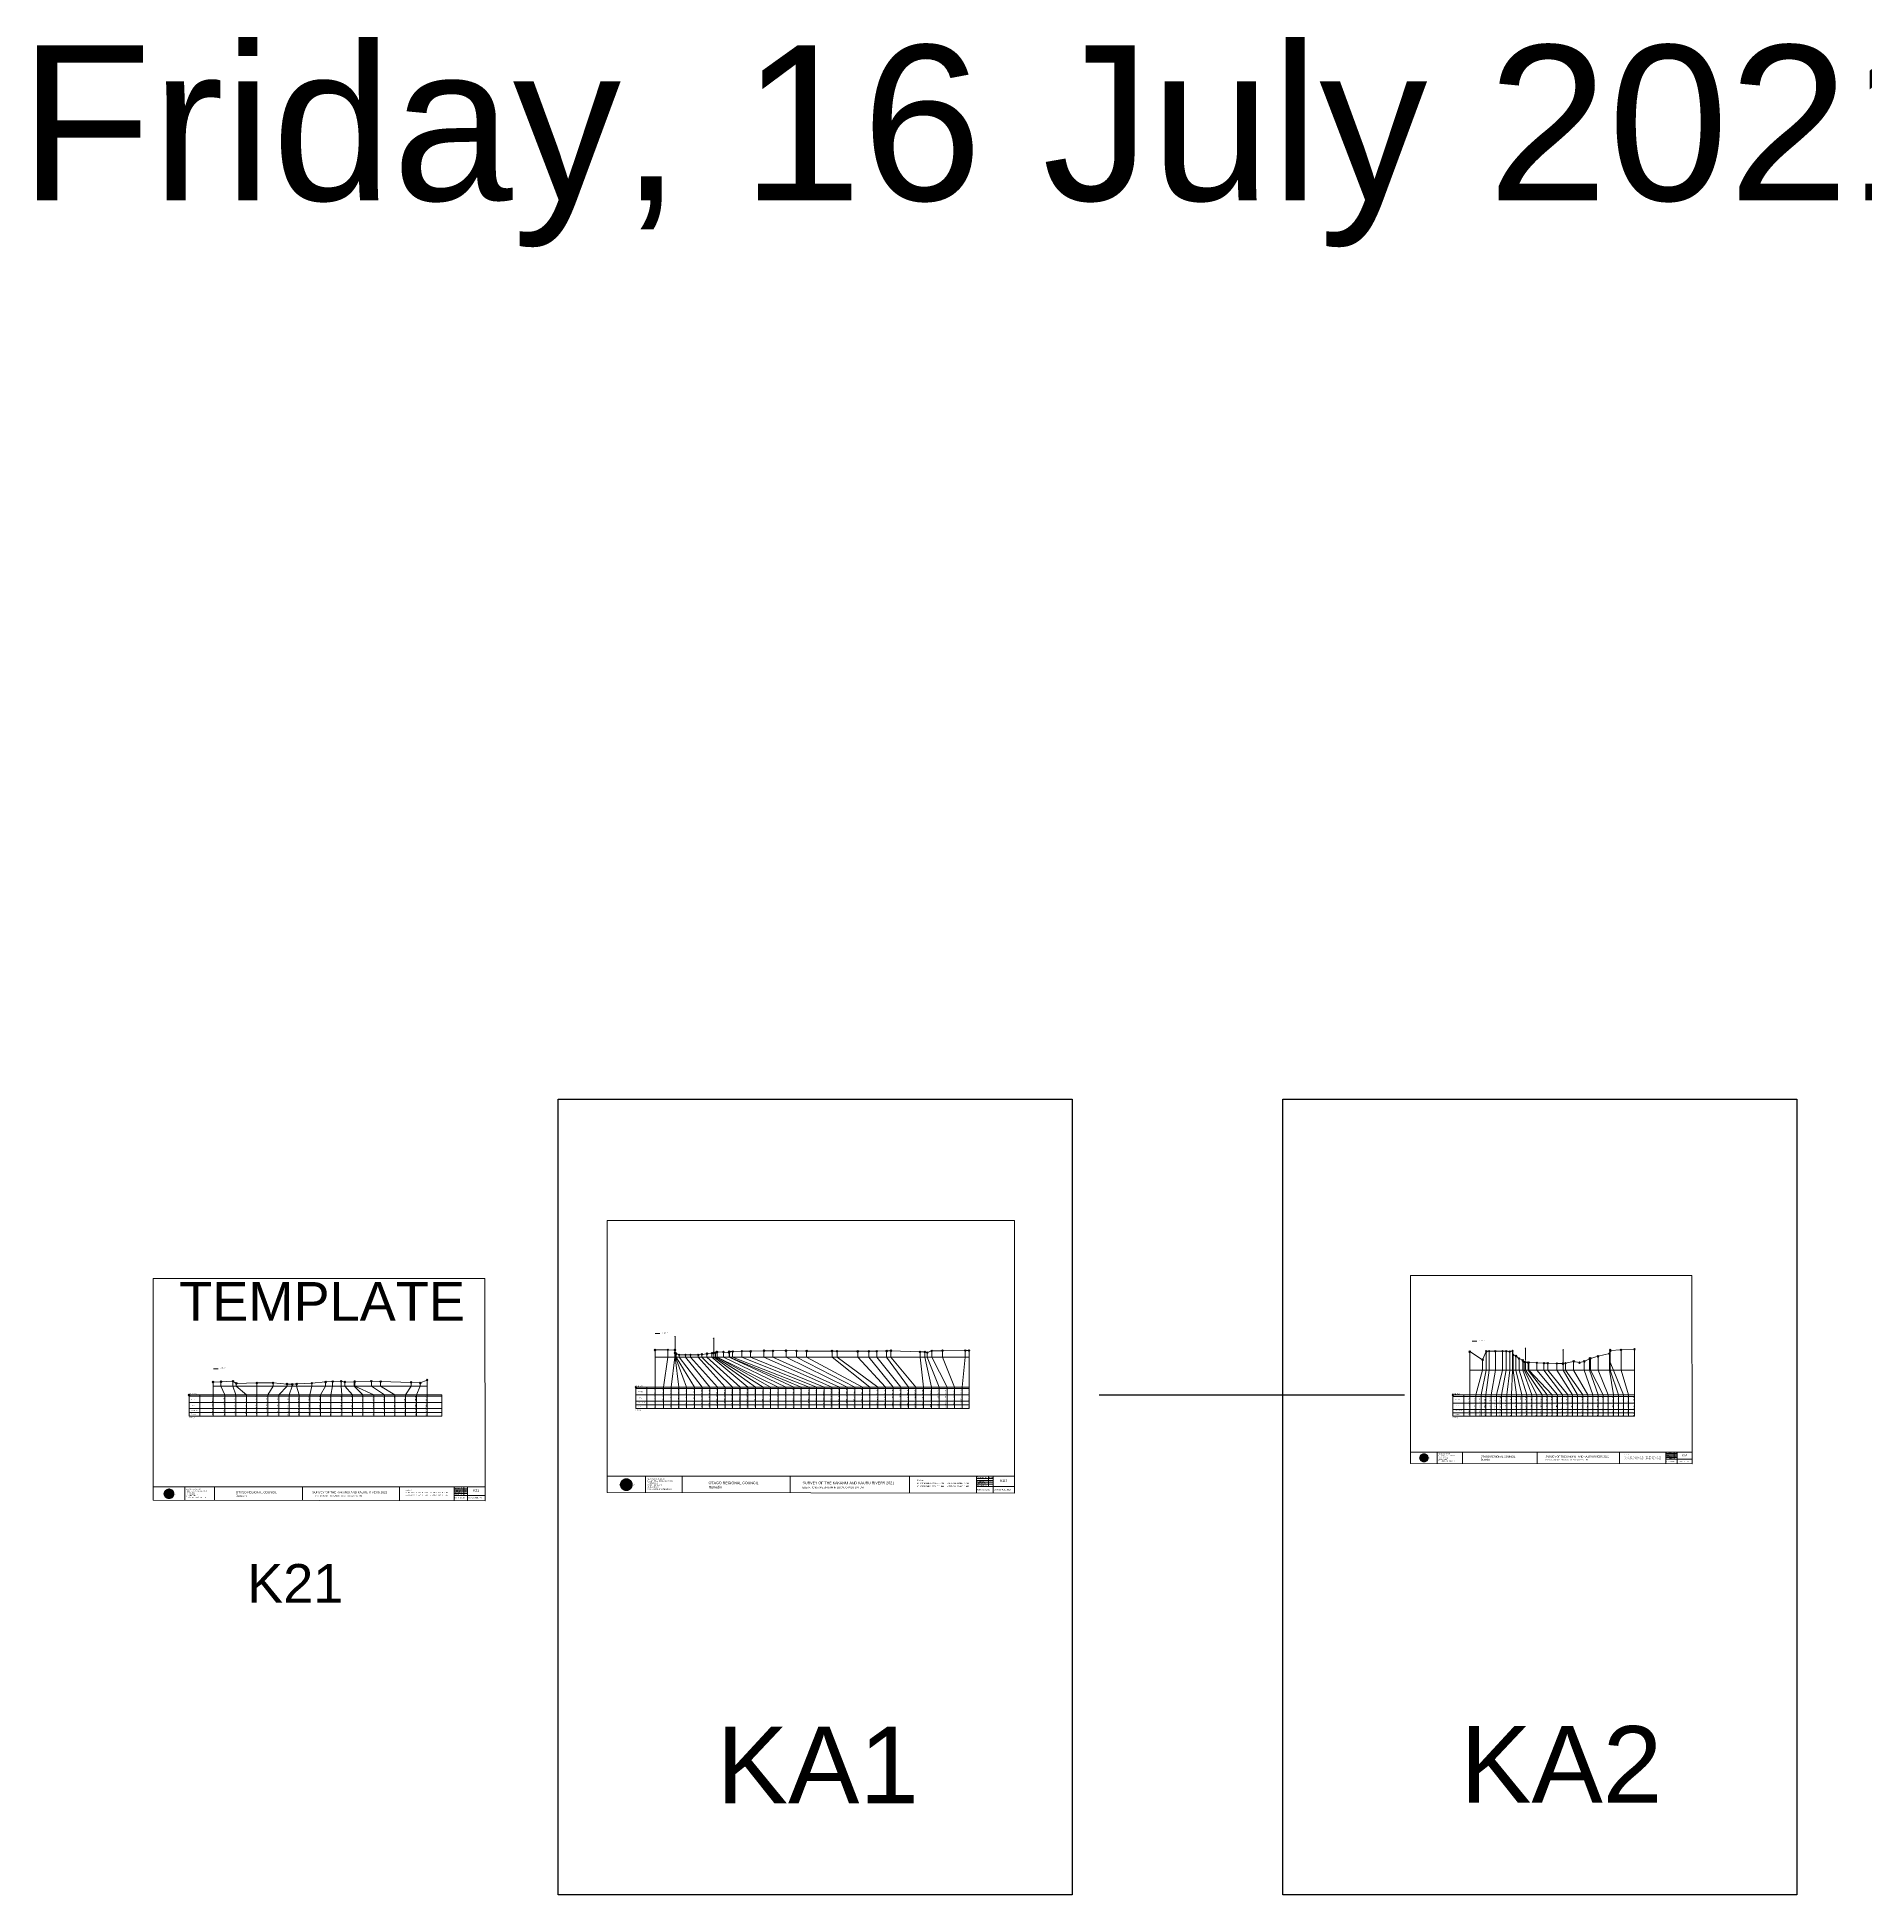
# Model space of a CAD drawing. Header units: millimetres. Extents: x -6058346 to 80050500, y -1699923 to 1425285630.
# Drawn here: x -6058346 to -4878744, y -172413 to 1025843 of the extents above; entities that cross this region are included whole.
import ezdxf

# ---------------------------------------------------------------- set-up
doc = ezdxf.new("R2010")
doc.units = ezdxf.units.MM
doc.header["$PDMODE"] = 35
doc.header["$PDSIZE"] = 500
doc.layers.add('geo', color=7, linetype='Continuous', lineweight=0)
doc.layers.add('TITLE_BLOCK', color=7, linetype='Continuous')
doc.styles.get("Standard").update_dxf_attribs({"font": 'arial.ttf'})

# ---------------------------------------------------------------- blocks, each defined once
blk = doc.blocks.new('Geomatics_Circle_SPT')
at = {"layer": 'geo', "color": 2, "linetype": 'Continuous', "lineweight": 0}
for p, q in [((0, 25.2), (-25.2, 0)), ((-24.7, 4.9), (-4.9, 24.7)), ((-24.7, -4.9), (4.9, 24.7)), ((4.9, -24.7), (-24.7, 4.9)), ((-24.7, 0), (0, -24.7)), ((-9.7, 23.3), (-23.3, 9.6)), ((9.7, 23.3), (-23.3, -9.7)), ((-23.3, 9.7), (9.7, -23.3)), ((-21, 14), (-14, 21)), ((-21, -14), (14, 21)), ((14, -21), (-21, 14)), ((0, 0), (-17.8, 17.8)), ((0, 0), (-17.8, -17.8)), ((-14, 21), (21, -14)), ((21, 14), (-14, -21)), ((23.3, -9.7), (-9.7, 23.3)), ((-9.7, -23.3), (23.3, 9.7)), ((-4.9, 24.7), (24.7, -4.9)), ((24.7, 4.9), (-4.9, -24.7)), ((25.2, 0), (0, 25.2)), ((0, 0), (17.8, 17.8)), ((0, 0), (17.8, -17.8)), ((0, -24.8), (25.2, 0)), ((4.9, 24.7), (24.7, 4.9)), ((23.3, 9.7), (9.7, 23.3)), ((14, 21), (21, 14)), ((17.8, 18.1), (17.8, 18.1)), ((-4.9, -24.7), (-24.7, -4.9)), ((-23.3, -9.7), (-9.7, -23.3)), ((-14, -21), (-21, -14)), ((-17.8, -17.8), (-17.8, -17.8)), ((24.7, -4.9), (4.9, -24.7)), ((4.9, -24.7), (4.9, -24.7)), ((9.7, -23.3), (23.3, -9.7)), ((21, -14), (14, -21)), ((18.1, -17.8), (18.1, -17.8))]:
    blk.add_line(p, q, dxfattribs=at)
at = {"layer": 'geo', "color": 1, "linetype": 'Continuous', "lineweight": 0}
for p, q in [((-25.2, 0), (9.7, 23.3)), ((-25.2, 0), (-9.6, 23.3)), ((-25.2, 0), (23.3, 9.7)), ((-25.2, 0), (-23.3, 9.7)), ((-23.3, -9.7), (-25.2, 0)), ((-9.6, -23.3), (-25.2, 0)), ((9.7, -23.3), (-25.2, 0)), ((-4.9, 24.8), (-24.7, -4.9)), ((4.9, 24.7), (-24.7, 4.9)), ((14, 21), (-24.7, -4.9)), ((-14, 21), (-24.7, 4.9)), ((21, 14), (-24.7, 4.9)), ((-21, 14), (-24.7, -4.9)), ((0, 0), (-24.7, 4.9)), ((-24.7, 4.9), (-21, -14)), ((-24.7, 4.9), (-4.9, -24.7)), ((-24.7, 4.9), (14, -21)), ((-24.7, 4.9), (-24.7, 4.9)), ((0, 0), (-24.7, -4.9)), ((-23.3, 9.7), (0, 25.2)), ((-23.3, -9.6), (0, 25.2)), ((-23.3, -9.6), (17.8, 17.8)), ((-23.3, 9.7), (-17.8, 17.9)), ((-23.3, -9.6), (-17.8, 17.9)), ((-23.3, 9.7), (17.8, 17.8)), ((-17.8, -17.8), (-23.3, 9.7)), ((0, -25.2), (-23.3, 9.7)), ((-23.3, 9.7), (17.8, -17.8)), ((-23.3, 9.7), (25.2, 0)), ((-23.3, 9.4), (-23.3, 9.4)), ((-23.3, -9.7), (25.2, 0)), ((4.9, 24.8), (-21, -14)), ((-4.9, 24.7), (-21, 14)), ((14, 21), (-21, 14)), ((-14, 21), (-21, -14)), ((0, 0), (-21, 14)), ((-21, 14), (-14, -21)), ((-21, 14), (4.9, -24.7)), ((-21, 14), (-21, 14)), ((24.7, 4.9), (-21, 14)), ((0, 0), (-21, -14)), ((-17.9, 17.6), (-17.9, 17.6)), ((-17.8, 17.8), (9.7, 23.3)), ((-17.8, 17.8), (-9.6, 23.3)), ((-17.8, -17.8), (9.7, 23.3)), ((-17.8, -17.8), (-9.7, 23.3)), ((-9.7, -23.3), (-17.8, 17.8)), ((-17.8, 17.8), (9.7, -23.3)), ((-17.8, 17.8), (23.3, -9.6)), ((-17.8, 17.8), (23.3, 9.7)), ((-17.8, -17.8), (23.3, 9.7)), ((4.9, 24.7), (-14, 21)), ((-4.9, 24.7), (-14, -20.9)), ((0, 0), (-14, 21)), ((-14, 21), (-4.9, -24.7)), ((-14, 21), (-14, 21)), ((24.7, -4.9), (-14, 21)), ((21, 14), (-14, 21)), ((-14, -21), (24.7, 4.9)), ((0, 0), (-14, -21)), ((-9.8, 23.1), (-9.8, 23.1)), ((-9.7, 23.3), (0, 25.2)), ((-9.7, 23.3), (0, -25.2)), ((-9.7, -23.3), (0, 25.2)), ((-9.6, 23.3), (17.8, -17.8)), ((-9.6, 23.3), (25.2, 0)), ((-9.6, 23.3), (17.8, 17.8)), ((-9.6, -23.3), (17.8, 17.9)), ((25.2, 0), (-9.6, -23.3)), ((0, 0), (-4.9, 24.7)), ((-4.9, 24.7), (-4.9, 24.7)), ((21, -14), (-4.9, 24.7)), ((24.8, 4.9), (-4.9, 24.7)), ((14, 21), (-4.9, 24.7)), ((-4.9, -24.7), (21, 14)), ((0, 0), (-4.9, -24.7)), ((-0.2, 25.1), (-0.2, 25.1)), ((0, 25.2), (9.7, -23.3)), ((0, 25.2), (23.3, -9.7)), ((0, 25.2), (23.3, 9.7)), ((0, 25.2), (9.7, 23.3)), ((0, 0), (4.9, 24.7)), ((0, -25.2), (9.7, 23.3)), ((0, 0), (14, 21)), ((0, 0), (21, 14)), ((23.3, 9.7), (0, -25.2)), ((0, 0), (24.8, 4.9)), ((0, 0), (4.9, -24.7)), ((0, 0), (14, -21)), ((0, 0), (21, -14)), ((0, 0), (24.8, -4.9)), ((21, 14), (4.9, 24.8)), ((14, -21), (4.9, 24.7)), ((24.7, -4.9), (4.9, 24.7)), ((4.9, 24.7), (4.9, 24.7)), ((4.9, -24.7), (14, 21)), ((4.9, -24.7), (24.7, 4.9)), ((9.4, 23.3), (9.4, 23.3)), ((9.7, 23.3), (17.8, -17.8)), ((9.7, 23.3), (25.2, 0)), ((9.7, 23.3), (17.8, 17.9)), ((17.8, 17.8), (9.7, -23.3)), ((25.2, 0), (9.7, -23.3)), ((21, -14), (14, 21)), ((24.7, 4.9), (14, 21)), ((14, 21), (14, 21)), ((14, -21), (21, 14)), ((17.6, 17.9), (17.6, 17.9)), ((17.8, 17.8), (23.3, -9.7)), ((17.8, 17.8), (23.3, 9.7)), ((23.3, 9.7), (17.8, -17.8)), ((24.7, -4.9), (21, 14)), ((21, 14), (21, 14)), ((21, -14), (24.7, 4.9)), ((23.1, 9.8), (23.1, 9.8)), ((23.3, 9.7), (25.2, 0)), ((25.2, 0), (23.3, -9.6)), ((24.7, 4.9), (24.7, 4.9)), ((25.1, 0.2), (25.1, 0.2)), ((-25.2, 0), (23.3, -9.7)), ((-25.1, -0.2), (-25.1, -0.2)), ((-24.7, -4.9), (-24.7, -4.9)), ((-24.7, -4.9), (-14, -21)), ((-24.7, -4.9), (4.9, -24.7)), ((-24.7, -4.9), (21, -14)), ((-17.8, -17.8), (-23.3, -9.7)), ((0, -25.2), (-23.3, -9.6)), ((17.8, -17.8), (-23.3, -9.6)), ((-23.1, -9.8), (-23.1, -9.8)), ((-21, -14), (24.7, -4.9)), ((-21, -14), (-21, -14)), ((-21, -14), (-4.9, -24.7)), ((-21, -14), (14, -21)), ((23.3, -9.7), (-17.8, -17.8)), ((-9.6, -23.3), (-17.8, -17.8)), ((9.7, -23.3), (-17.8, -17.8)), ((-17.6, -17.9), (-17.6, -17.9)), ((-14, -21), (21, -14)), ((-14, -21), (-14, -21)), ((-14, -21), (4.9, -24.7)), ((17.8, -17.8), (-9.7, -23.3)), ((0, -25.2), (-9.7, -23.3)), ((-9.4, -23.3), (-9.4, -23.3)), ((-4.9, -24.7), (24.7, -4.9)), ((-4.9, -24.7), (14, -21)), ((-4.9, -24.7), (-4.9, -24.7)), ((23.3, -9.6), (0, -25.2)), ((9.7, -23.3), (0, -25.2)), ((0.2, -25.1), (0.2, -25.1)), ((4.9, -24.7), (21, -14)), ((4.9, -24.7), (4.9, -24.7)), ((17.8, -17.8), (9.7, -23.3)), ((9.8, -23.1), (9.8, -23.1)), ((14, -21), (24.7, -4.9)), ((14, -21), (14, -21)), ((23.3, -9.6), (17.8, -17.8)), ((17.9, -17.6), (17.9, -17.6)), ((21, -14), (21, -14)), ((23.3, -9.4), (23.3, -9.4)), ((24.7, -4.9), (24.7, -4.9))]:
    blk.add_line(p, q, dxfattribs=at)
at = {"layer": 'geo', "color": 114, "linetype": 'Continuous', "lineweight": 0}
for p, q in [((17.9, 17.8), (-25.2, 0)), ((-24.7, 4.9), (14, 21)), ((-24.7, -4.9), (21, 14)), ((-14, -21), (-24.7, 4.9)), ((9.7, 23.3), (-23.3, 9.7)), ((0, 0), (-23.3, 9.7)), ((-23.3, 9.7), (-9.7, -23.3)), ((0, 0), (-23.3, -9.7)), ((-4.9, -24.7), (-21, 14)), ((-20.9, 14), (4.9, 24.7)), ((24.8, 4.9), (-20.9, -14)), ((0, 25.2), (-17.8, 17.8)), ((-17.8, 17.8), (0, -25.2)), ((-14, 21), (-4.9, 24.7)), ((4.9, -24.7), (-14, 21)), ((0, 0), (-9.7, 23.3)), ((0, 0), (-9.7, -23.3)), ((-4.9, 24.7), (14, -21)), ((17.8, -17.8), (0, 25.2)), ((0, 0), (9.7, 23.3)), ((0, 0), (23.3, 9.7)), ((0, 0), (9.7, -23.3)), ((0, 0), (23.3, -9.7)), ((4.9, 24.7), (21, -14)), ((23.3, -9.7), (9.7, 23.3)), ((14, 21), (24.7, -4.9)), ((25.2, 0), (17.8, 17.8)), ((21, 14), (24.7, 4.9)), ((-25.2, 0), (-17.8, -17.8)), ((-21, -14), (-24.7, -4.9)), ((-17.8, -17.8), (25.2, 0)), ((24.8, -4.9), (-14, -21)), ((-9.6, -23.3), (23.3, -9.7)), ((21, -14), (-4.9, -24.8)), ((0, -25.2), (17.9, -17.8)), ((14, -21), (4.9, -24.8))]:
    blk.add_line(p, q, dxfattribs=at)
at = {"layer": 'geo', "color": 250, "linetype": 'Continuous', "lineweight": 0}
for p, q in [((0, 0), (-25.2, 0)), ((24.7, 4.9), (-24.7, 4.9)), ((-24.7, 4.9), (-24.7, -4.9)), ((-23.3, 9.7), (23.3, 9.7)), ((-23.3, 9.7), (-23.3, 9.7)), ((-23.3, -9.7), (-23.3, 9.7)), ((21, 14), (-21, 14)), ((-21, 14), (-21, -14)), ((-17.8, 17.8), (17.8, 17.8)), ((-17.8, -17.8), (-17.8, 17.8)), ((-14, 21), (-14, 21)), ((14, 21), (-14, 21)), ((-14, 20.9), (-14, -21)), ((-9.7, 23.3), (9.7, 23.3)), ((-9.7, -23.3), (-9.7, 23.3)), ((-4.9, 24.7), (4.9, 24.7)), ((-4.9, 24.7), (-4.9, -24.7)), ((0, 0), (0, 25.2)), ((0, 0), (0, -25.2)), ((0, 0), (25.2, 0)), ((4.9, 24.7), (4.9, -24.7)), ((9.7, -23.3), (9.7, 23.3)), ((14, 21), (14, -21)), ((17.8, -17.8), (17.8, 17.8)), ((21, 14), (21, 14)), ((21, -14), (21, 14)), ((23.3, 9.7), (23.3, -9.7)), ((24.7, 4.9), (24.7, 4.9)), ((24.7, -4.9), (24.7, 4.9)), ((-24.7, -4.9), (24.7, -4.9)), ((23.3, -9.7), (-23.3, -9.7)), ((-21, -14), (21, -14)), ((17.8, -17.8), (-17.8, -17.8)), ((-14, -21), (14, -21)), ((9.7, -23.3), (-9.7, -23.3)), ((-4.9, -24.7), (4.9, -24.7))]:
    blk.add_line(p, q, dxfattribs=at)
blk = doc.blocks.new('GeomaticsNZ TITLE BLOCK')
at = {"color": 7, "linetype": 'Continuous', "lineweight": 0}
for p, q in [((0, 95), (0, 1579)), ((0, 1579), (2363, 1579)), ((2363, 1579), (2364, 95)), ((2364, 95), (0, 95)), ((0, 95), (0, 0)), ((0, 0), (2364, -4)), ((16, 95), (2364, 95)), ((224, 95), (224, 0)), ((2364, 95), (383, 95)), ((436, 95), (436, -1)), ((1063, 95), (1063, -2)), ((1755, 95), (1755, -3)), ((2144, 95), (2144, -3)), ((2144, 82), (2239, 82)), ((2144, 71), (2239, 71)), ((2144, 60), (2239, 60)), ((2144, 49), (2239, 49)), ((2144, 35), (2364, 35)), ((2212, 95), (2212, 36)), ((2239, 95), (2239, -3)), ((2364, -4), (2364, 95))]:
    blk.add_line(p, q, dxfattribs=at)
at = {"color": 7, "linetype": 'Continuous', "lineweight": 0, "xscale": 1.36, "yscale": 1.36, "zscale": 1.36}
blk.add_blockref('Geomatics_Circle_SPT', (112, 46), dxfattribs=at)
at = {"color": 7, "linetype": 'Continuous', "lineweight": 0}
for s, p in [('PK&RR', (2213, 85)), ('ST', (2220, 64)), ('PK', (2220, 51))]:
    blk.add_text(s, height=5, dxfattribs=at).set_placement(p)
at = {"color": 7, "linetype": 'Continuous', "lineweight": 0, "attachment_point": 1}
for s, width, heights, insert, char_height in [('{\\C256;Geomatics N.Z. LTD                   }', 125.08, [15.8], (69, 50), 7), ('{\\C256;GEOMATICS N.Z. LTD                   \\PTELEPHONE:  M 021 023 6 00 55;\\PPO BOX 2177\\PSOUTH DUNEDIN\\PDUNEDIN 9044\\PEmail: geomaticsnz@gmail.com}', 3535.73, [94.7], (234, 83), 7), ('{\\C256;OTAGO REGIONAL COUNCIL\\PDunedin}', 3535.73, [0], (589, 64), 15), ('{\\C256;SURVEY OF THE KAKANUI AND KAURU RIVERS 2021}', 3535.73, [0], (1134, 64), 15), ('{\\C256;ELEVATIONS ARE SHOWN IN LOCAL OTAGO DATUM}', 3535.73, [0], (1134, 35), 10), ('{\\C256;Surveyed by:}', 3535.73, [0], (2145, 92), 7), ('{\\C256;Checked by:}', 3535.73, [0], (2145, 59), 7), ('{\\C256;Approved by:}', 3535.73, [0], (2145, 46), 7), ('{\\C256;JOB No 0032021}', 3535.73, [0], (2145, 21), 7), ('{\\C256;Drawn by:}', 3535.73, [0], (2146, 70), 7), ('{\\C256;Drawn:16-JUNE-2021}', 3535.73, [0], (2245, 21), 7)]:
    blk.add_mtext_dynamic_manual_height_columns(s, width=width, gutter_width=159, heights=heights, dxfattribs=dict(at, insert=insert, char_height=char_height))
blk = doc.blocks.new('REVDATE')
at = {"flags": 8}
for tag, p in [('REVDATE', (0, 6)), ('USER', (0, -3)), ('FNAME', (0, -13))]:
    blk.add_attdef(tag, p, '', height=4.95, dxfattribs=at)
blk = doc.blocks.new('A$Cb97534b7')
at = {"color": 5, "linetype": 'Continuous', "lineweight": 0}
blk.add_text('Friday, 16 July 2021 5:13:13 PM', height=100000, dxfattribs=at).set_placement((0, 29400))

msp = doc.modelspace()

# ---------------------------------------------------------------- linework, layer by layer
at = {"color": 1, "linetype": 'Continuous', "lineweight": 0}
for p, q in [((-5659742.44, 189759.975), (-5656670.268, 189759.975)), ((-5132731.145, 184759.975), (-5129658.972, 184759.975)), ((-5944684.165, 166920.151), (-5941611.992, 166920.151))]:
    msp.add_line(p, q, dxfattribs=at)
at = {"color": 7, "linetype": 'Continuous', "lineweight": 0}
for p, q in [((-5646834.366, 179688.563), (-5646834.366, 187960.053)), ((-5621906.801, 177509.932), (-5621906.801, 186867.985)), ((-5098247.035, 172181.544), (-5098247.035, 180453.034)), ((-5659742.44, 174485.384), (-5659742.44, 141248.305)), ((-5659742.44, 174485.384), (-5457190.91, 174485.384)), ((-5651541.902, 174485.384), (-5654235.858, 155000)), ((-5651541.902, 179101.989), (-5651541.902, 174485.384)), ((-5646952.903, 174485.384), (-5649293.395, 155000)), ((-5646952.903, 178972), (-5646952.903, 174485.384)), ((-5646841.658, 177163.132), (-5646841.658, 174485.384)), ((-5646841.658, 174485.384), (-5644387.234, 155000)), ((-5646611.316, 177162), (-5646611.316, 174485.384)), ((-5646611.316, 174485.384), (-5639421.95, 155000)), ((-5646049.751, 176554.073), (-5646049.751, 174485.384)), ((-5646049.751, 174485.384), (-5634306.674, 155000)), ((-5644222.07, 175922.66), (-5644222.07, 174485.384)), ((-5644222.07, 174485.384), (-5629405.087, 155000)), ((-5640142.65, 175892.014), (-5640142.65, 174485.384)), ((-5640142.65, 174485.384), (-5624455.445, 155000)), ((-5636894.729, 175921.982), (-5636894.729, 174485.384)), ((-5636894.729, 174485.384), (-5619577.294, 155000)), ((-5631852.737, 175901.008), (-5631852.737, 174485.384)), ((-5631852.737, 174485.384), (-5614579.954, 155000)), ((-5629618.138, 176160.777), (-5629618.138, 174485.384)), ((-5629618.138, 174485.384), (-5609843.667, 155000)), ((-5626309.645, 176600.745), (-5626309.645, 174485.384)), ((-5626309.645, 174485.384), (-5604846.327, 155000)), ((-5623040.203, 176970.783), (-5623040.203, 174485.384)), ((-5623040.203, 174485.384), (-5599934.961, 155000)), ((-5621950.192, 177140.701), (-5621950.192, 174485.384)), ((-5621950.17, 174485.384), (-5595001.809, 155000)), ((-5620755.352, 177240.84), (-5620755.352, 174485.384)), ((-5620755.352, 174485.384), (-5590113.864, 155000)), ((-5619743.691, 177789.959), (-5619743.691, 174485.384)), ((-5619743.691, 174485.384), (-5585205.189, 155000)), ((-5619693.912, 177771.769), (-5619693.912, 174485.384)), ((-5580269.032, 155000), (-5619693.912, 174485.384)), ((-5615635.021, 177721.024), (-5615635.021, 174485.384)), ((-5615635.021, 174485.384), (-5575331.563, 155000)), ((-5612047.745, 177470.134), (-5612047.745, 174485.384)), ((-5570338.14, 155000), (-5612047.745, 174485.384)), ((-5611832.11, 178005.205), (-5611832.11, 174485.384)), ((-5611832.11, 174485.384), (-5565412.806, 155000)), ((-5609710.937, 178089.928), (-5609710.937, 174485.384)), ((-5609710.937, 174485.384), (-5560442.08, 155000)), ((-5603823.893, 178249.948), (-5603823.893, 174485.384)), ((-5555630.234, 155000), (-5603823.893, 174485.384)), ((-5598138.707, 178210.013), (-5598138.707, 174485.384)), ((-5598138.707, 174485.384), (-5550675.425, 155000)), ((-5589516.469, 178578.918), (-5589516.469, 174485.384)), ((-5545841.189, 155000), (-5589516.469, 174485.384)), ((-5583724.932, 178489.079), (-5583724.932, 174485.384)), ((-5583724.932, 174485.384), (-5540829.006, 155000)), ((-5575270.199, 178607.973), (-5575270.199, 174485.384)), ((-5575270.199, 174485.384), (-5535905.797, 155000)), ((-5568539.317, 178408.057), (-5568539.317, 174485.384)), ((-5568539.317, 174485.384), (-5530893.614, 155000)), ((-5562014.697, 178328.023), (-5562014.697, 174485.384)), ((-5562014.697, 174485.384), (-5526059.378, 155000)), ((-5545603.85, 178336.999), (-5545603.85, 174485.384)), ((-5545603.85, 174485.384), (-5521165.827, 155000)), ((-5542374.911, 178297.024), (-5542374.911, 174485.384)), ((-5542374.911, 174485.384), (-5516153.644, 155000)), ((-5529038.133, 178166.019), (-5529038.133, 174485.384)), ((-5529038.133, 174485.384), (-5511170.897, 155000)), ((-5521871.613, 178205.989), (-5521871.613, 174485.384)), ((-5521871.613, 174485.384), (-5506213.725, 155000)), ((-5516812.187, 178304.963), (-5516812.187, 174485.384)), ((-5516812.187, 174485.384), (-5501210.439, 155000)), ((-5510383.119, 178414.967), (-5510383.119, 174485.384)), ((-5510383.119, 174485.384), (-5496276.322, 155000)), ((-5507637.323, 178554.902), (-5507637.323, 174485.384)), ((-5507637.323, 174485.384), (-5491568.538, 155000)), ((-5488811.56, 177834.073), (-5488811.56, 174485.384)), ((-5488811.56, 174485.384), (-5486657.791, 155000)), ((-5485736.059, 177834), (-5485736.059, 174485.384)), ((-5485736.059, 174485.384), (-5481475.899, 155000)), ((-5484194.025, 177414.521), (-5484194.025, 174485.384)), ((-5484194.025, 174485.384), (-5476595.279, 155000)), ((-5481308.403, 178452.311), (-5481308.403, 174485.384)), ((-5481308.403, 174485.384), (-5471443.513, 155000)), ((-5474354.328, 178572.967), (-5474354.328, 174485.384)), ((-5474354.328, 174485.384), (-5466688.751, 155000)), ((-5459625.221, 174485.384), (-5461700.269, 155000)), ((-5459625.221, 178671.987), (-5459625.221, 174485.384)), ((-5457190.91, 178681.992), (-5457190.91, 141248.305)), ((-5457190.91, 178681.992), (-5457190.91, 170133.283)), ((-5134284.991, 178010), (-5134284.991, 136248.305)), ((-5125983.223, 172729), (-5125983.223, 166061.734)), ((-5123563.446, 178130), (-5123563.446, 166061.734)), ((-5121702.261, 178259), (-5121702.261, 166061.734)), ((-5117698.529, 178239), (-5117698.529, 166061.734)), ((-5113118.152, 178309), (-5113118.152, 166061.734)), ((-5110668.941, 178289), (-5110668.941, 166061.734)), ((-5108491.822, 178059), (-5108491.822, 166061.734)), ((-5106680.021, 178319), (-5106680.021, 166061.734)), ((-5106234.062, 175859), (-5106234.062, 166061.734)), ((-5104438.527, 175209), (-5104438.527, 166061.734)), ((-5102475.888, 173548), (-5102475.888, 166061.734)), ((-5100055.282, 172418), (-5100055.282, 166061.734)), ((-5099080.519, 171378), (-5099080.519, 166061.734)), ((-5098254.711, 171198), (-5098254.711, 166061.734)), ((-5096673.089, 170934), (-5096673.089, 166061.734)), ((-5096235.975, 170928), (-5096235.975, 166061.734)), ((-5090999.809, 170739), (-5090999.809, 166061.734)), ((-5086390.79, 170570), (-5086390.79, 166061.734)), ((-5083980.418, 170531), (-5083980.418, 166061.734)), ((-5078051.037, 170333), (-5078051.037, 166061.734)), ((-5074067.421, 171026.866), (-5074067.421, 179542.201)), ((-5074067.421, 170241), (-5074067.421, 166061.734)), ((-5072448.182, 170523), (-5072448.182, 166061.734)), ((-5067233.498, 171652), (-5067233.498, 166061.734)), ((-5060360.664, 171689), (-5060360.664, 166061.734)), ((-5056978.536, 173397), (-5056978.536, 166061.734)), ((-5056439.644, 173587), (-5056439.644, 166061.734)), ((-5051473.612, 175006), (-5051473.612, 166061.734)), ((-5044121.493, 176686), (-5044121.493, 166061.734)), ((-5043696.854, 179006), (-5043696.854, 166061.734)), ((-5043579.659, 178656), (-5043579.659, 171142.819)), ((-5043579.659, 171142.819), (-5035023.857, 150000)), ((-5036639.82, 179166), (-5036639.82, 166061.734)), ((-5027995.687, 179416), (-5027995.687, 136248.305)), ((-5134284.991, 166061.734), (-5027995.687, 166061.734)), ((-5125983.223, 166061.734), (-5130346.37, 150000)), ((-5123563.446, 166061.734), (-5126938.241, 150000)), ((-5121702.261, 166061.734), (-5123777.813, 150000)), ((-5117698.529, 166061.734), (-5120484.392, 150000)), ((-5113118.152, 166061.734), (-5116928.989, 150000)), ((-5110668.941, 166061.734), (-5113710.418, 150000)), ((-5108491.822, 166061.734), (-5110416.992, 150000)), ((-5106680.021, 166061.734), (-5107273.27, 150000)), ((-5106234.062, 166061.734), (-5104054.698, 150000)), ((-5104438.527, 166061.734), (-5100648.997, 150000)), ((-5102475.888, 166061.734), (-5097467.853, 150000)), ((-5100055.282, 166061.734), (-5094137.005, 150000)), ((-5099080.519, 166061.734), (-5090955.856, 150000)), ((-5098254.711, 166061.734), (-5087501.064, 150000)), ((-5096673.089, 166061.734), (-5084335.323, 150000)), ((-5096235.975, 166061.734), (-5081056.523, 150000)), ((-5090999.809, 166061.734), (-5077702.346, 150000)), ((-5086390.79, 166061.734), (-5074348.17, 150000)), ((-5083980.418, 166061.734), (-5070956.305, 150000)), ((-5078051.037, 166061.734), (-5067959.952, 150000)), ((-5074067.421, 166061.734), (-5064681.208, 150000)), ((-5072448.182, 166061.734), (-5061384.576, 150000)), ((-5067233.498, 166061.734), (-5058065.365, 150000)), ((-5060360.664, 166061.734), (-5054859.047, 150000)), ((-5056978.536, 166061.734), (-5051381.781, 150000)), ((-5056439.644, 166061.734), (-5048160.249, 150000)), ((-5051473.612, 166061.734), (-5044935.967, 150000)), ((-5044121.493, 166061.734), (-5041624.068, 150000)), ((-5043696.854, 166061.734), (-5038376.598, 150000)), ((-5036639.82, 166061.734), (-5031776.991, 150000)), ((-5960374.569, 150000), (-5797211.121, 150000)), ((-5960374.569, 150000), (-5960374.569, 136248.305)), ((-5960374.569, 149283.361), (-5797211.121, 149283.361)), ((-5960374.569, 145197.262), (-5797211.121, 145197.262)), ((-5953361.419, 150000), (-5953361.419, 136248.305)), ((-5797211.121, 150000), (-5797211.121, 136248.305)), ((-5672169.172, 155000), (-5457190.91, 155000)), ((-5672169.172, 155000), (-5457190.91, 155000)), ((-5672169.172, 155000), (-5672169.172, 141248.305)), ((-5672169.172, 154157.95), (-5457190.91, 154157.95)), ((-5672169.172, 150114.585), (-5457190.91, 150114.585)), ((-5672169.172, 146127.744), (-5457190.91, 146127.744)), ((-5666130.181, 155000), (-5457190.91, 155000)), ((-5665156.023, 155000), (-5665156.023, 141248.305)), ((-5654235.858, 155000), (-5654235.858, 141248.305)), ((-5649293.395, 155000), (-5649293.395, 141248.305)), ((-5644387.234, 155000), (-5644387.234, 141248.305)), ((-5639421.95, 155000), (-5639421.95, 141248.305)), ((-5634306.674, 155000), (-5634306.674, 141248.305)), ((-5629405.087, 155000), (-5629405.087, 141248.305)), ((-5624455.445, 155000), (-5624455.445, 141248.305)), ((-5619577.294, 155000), (-5619577.294, 141248.305)), ((-5614579.954, 155000), (-5614579.954, 141248.305)), ((-5609843.667, 155000), (-5609843.667, 141248.305)), ((-5604846.327, 155000), (-5604846.327, 141248.305)), ((-5599934.961, 155000), (-5599934.961, 141248.305)), ((-5595001.831, 155000), (-5595001.831, 141248.305)), ((-5590113.864, 155000), (-5590113.864, 141248.305)), ((-5585205.189, 155000), (-5585205.189, 141248.305)), ((-5580269.032, 155000), (-5580269.032, 141248.305)), ((-5575331.563, 155000), (-5575331.563, 141248.305)), ((-5570338.14, 155000), (-5570338.14, 141248.305)), ((-5565412.806, 155000), (-5565412.806, 141248.305)), ((-5560442.08, 155000), (-5560442.08, 141248.305)), ((-5555630.234, 155000), (-5555630.234, 141248.305)), ((-5550675.425, 155000), (-5550675.425, 141248.305)), ((-5545841.189, 155000), (-5545841.189, 141248.305)), ((-5540829.006, 155000), (-5540829.006, 141248.305)), ((-5535905.797, 155000), (-5535905.797, 141248.305)), ((-5530893.614, 155000), (-5530893.614, 141248.305)), ((-5526059.378, 155000), (-5526059.378, 141248.305)), ((-5521165.827, 155000), (-5521165.827, 141248.305)), ((-5516153.644, 155000), (-5516153.644, 141248.305)), ((-5511170.897, 155000), (-5511170.897, 141248.305)), ((-5506213.725, 155000), (-5506213.725, 141248.305)), ((-5501210.439, 155000), (-5501210.439, 141248.305)), ((-5496276.322, 155000), (-5496276.322, 141248.305)), ((-5491568.538, 155000), (-5491568.538, 141248.305)), ((-5486657.791, 155000), (-5486657.791, 141248.305)), ((-5481475.899, 155000), (-5481475.899, 141248.305)), ((-5476595.279, 155000), (-5476595.279, 141248.305)), ((-5471443.513, 155000), (-5471443.513, 141248.305)), ((-5466688.751, 155000), (-5466688.751, 141248.305)), ((-5461700.269, 155000), (-5461700.269, 141248.305)), ((-5145157.877, 150000), (-5027995.687, 150000)), ((-5145157.877, 150000), (-5145157.877, 136248.305)), ((-5145157.877, 148982.376), (-5027995.687, 148982.376)), ((-5145157.877, 144745.785), (-5027995.687, 144745.785)), ((-5138144.728, 150000), (-5138144.728, 136248.305)), ((-5130346.37, 150000), (-5130346.37, 136248.305)), ((-5126938.241, 136248.305), (-5126938.241, 150000)), ((-5123777.813, 136248.305), (-5123777.813, 150000)), ((-5120484.392, 136248.305), (-5120484.392, 150000)), ((-5116928.989, 136248.305), (-5116928.989, 150000)), ((-5113710.418, 136248.305), (-5113710.418, 150000)), ((-5110416.992, 136248.305), (-5110416.992, 150000)), ((-5107273.27, 136248.305), (-5107273.27, 150000)), ((-5104054.698, 136248.305), (-5104054.698, 150000)), ((-5100648.997, 136248.305), (-5100648.997, 150000)), ((-5097467.853, 136248.305), (-5097467.853, 150000)), ((-5094137.005, 136248.305), (-5094137.005, 150000)), ((-5090955.856, 136248.305), (-5090955.856, 150000)), ((-5087501.064, 136248.305), (-5087501.064, 150000)), ((-5084335.323, 136248.305), (-5084335.323, 150000)), ((-5081056.523, 136248.305), (-5081056.523, 150000)), ((-5077702.346, 136248.305), (-5077702.346, 150000)), ((-5074348.17, 136248.305), (-5074348.17, 150000)), ((-5070956.305, 136248.305), (-5070956.305, 150000)), ((-5067959.952, 136248.305), (-5067959.952, 150000)), ((-5064681.208, 136248.305), (-5064681.208, 150000)), ((-5061384.576, 136248.305), (-5061384.576, 150000)), ((-5058065.365, 136248.305), (-5058065.365, 150000)), ((-5054859.047, 136248.305), (-5054859.047, 150000)), ((-5051381.781, 136248.305), (-5051381.781, 150000)), ((-5048160.249, 136248.305), (-5048160.249, 150000)), ((-5044935.967, 136248.305), (-5044935.967, 150000)), ((-5041624.068, 136248.305), (-5041624.068, 150000)), ((-5038376.598, 136248.305), (-5038376.598, 150000)), ((-5035023.857, 136248.305), (-5035023.857, 150000)), ((-5031776.991, 136248.305), (-5031776.991, 150000)), ((-5960374.569, 141278.185), (-5797211.121, 141278.185)), ((-5960374.569, 138699.22), (-5797211.121, 138699.22)), ((-5960374.569, 136248.305), (-5797211.121, 136248.305)), ((-5957193.405, 134878.784), (-5957193.405, 134878.784)), ((-5672169.172, 143615.967), (-5457190.91, 143615.967)), ((-5672169.172, 141248.305), (-5457190.91, 141248.305)), ((-5672169.172, 141248.305), (-5457190.91, 141248.305)), ((-5668988.008, 139878.784), (-5668988.008, 139878.784)), ((-5145157.877, 140753.552), (-5027995.687, 140753.552)), ((-5145157.877, 138444.573), (-5027995.687, 138444.573)), ((-5145157.877, 136248.305), (-5027995.687, 136248.305)), ((-5141976.713, 134878.784), (-5141976.713, 134878.784))]:
    msp.add_line(p, q, dxfattribs=at)
at = {"linetype": 'Continuous', "lineweight": 0}
msp.add_line((-5659740.526, 179053), (-5659742.44, 174485.384), dxfattribs=at)
at = {"color": 7, "lineweight": 0}
for p, q in [((-5944864.734, 158349), (-5944864.734, 136248.305)), ((-5806752.243, 159666), (-5806752.243, 136248.305)), ((-5960374.569, 150000), (-5797211.121, 150000)), ((-5939815.373, 155743.884), (-5937309.913, 150000)), ((-5937309.913, 150000), (-5937309.913, 136248.305)), ((-5932056.887, 155743.884), (-5930225.492, 150000)), ((-5930225.492, 136248.305), (-5930225.492, 150000)), ((-5929895.577, 155743.884), (-5923266.234, 150000)), ((-5923266.234, 136248.305), (-5923266.234, 150000)), ((-5916644.09, 155743.884), (-5916596.633, 150000)), ((-5916596.633, 136248.305), (-5916596.633, 150000)), ((-5906150.824, 155743.884), (-5909618.264, 150000)), ((-5909618.264, 136248.305), (-5909618.264, 150000)), ((-5897116.413, 155743.884), (-5902428.431, 150000)), ((-5902428.431, 136248.305), (-5902428.431, 150000)), ((-5893765.457, 155743.884), (-5895872.991, 150000)), ((-5895872.991, 136248.305), (-5895872.991, 150000)), ((-5890949.787, 155743.884), (-5889377.508, 150000)), ((-5889377.508, 136248.305), (-5889377.508, 150000)), ((-5881171.07, 155743.884), (-5882432.011, 150000)), ((-5882432.011, 136248.305), (-5882432.011, 150000)), ((-5872267.11, 155743.884), (-5875486.514, 150000)), ((-5875486.514, 136248.305), (-5875486.514, 150000)), ((-5862241.83, 155743.884), (-5861788.312, 150000)), ((-5861788.312, 136248.305), (-5861788.312, 150000)), ((-5859854.169, 155743.884), (-5855020.6, 150000)), ((-5855020.6, 136248.305), (-5855020.6, 150000)), ((-5853784.476, 155743.884), (-5848183.544, 150000)), ((-5853421.475, 155743.884), (-5841272.467, 150000)), ((-5848183.544, 136248.305), (-5848183.544, 150000)), ((-5842748.251, 155743.884), (-5834390.022, 150000)), ((-5841272.467, 136248.305), (-5841272.467, 150000)), ((-5836801.978, 155743.884), (-5827648.184, 150000)), ((-5834390.022, 136248.305), (-5834390.022, 150000)), ((-5827648.184, 136248.305), (-5827648.184, 150000)), ((-5817076.838, 155743.884), (-5820726.205, 150000)), ((-5820726.205, 136248.305), (-5820726.205, 150000)), ((-5811232.662, 155743.884), (-5813673.041, 150000)), ((-5813673.041, 136248.305), (-5813673.041, 150000)), ((-5960374.569, 136248.305), (-5797211.121, 136248.305))]:
    msp.add_line(p, q, dxfattribs=at)
at = {"lineweight": 0}
for p, q in [((-5939815.373, 158589), (-5939815.373, 155743.884)), ((-5932056.887, 158920), (-5932056.887, 155743.884)), ((-5929895.577, 157460), (-5929895.577, 155743.884)), ((-5916644.09, 157790), (-5916644.09, 155743.884)), ((-5906150.824, 157841), (-5906150.824, 155743.884)), ((-5897116.413, 157041), (-5897116.413, 155743.884)), ((-5893765.457, 156912), (-5893765.457, 155743.884)), ((-5890949.787, 157112), (-5890949.787, 155743.884)), ((-5881171.07, 157622), (-5881171.07, 155743.884)), ((-5872267.11, 158403), (-5872267.11, 155743.884)), ((-5867767.229, 158723), (-5867767.229, 155743.884)), ((-5862241.83, 158863), (-5862241.83, 155743.884)), ((-5859854.169, 158323), (-5859854.169, 155743.884)), ((-5853784.476, 158576.674), (-5853784.476, 155743.884)), ((-5853421.475, 158613), (-5853421.475, 155743.884)), ((-5842748.251, 158914), (-5842748.251, 155743.884)), ((-5836801.978, 158734), (-5836801.978, 155743.884)), ((-5817076.838, 158115), (-5817076.838, 155743.884)), ((-5811232.662, 157785), (-5811232.662, 155743.884)), ((-5944864.734, 155743.884), (-5806752.243, 155743.884))]:
    msp.add_line(p, q, dxfattribs=at)
at = {"color": 40, "true_color": 0xf8d731}
msp.add_line((-5373231.556, 150000), (-5176316.675, 150000), dxfattribs=at)
for points in [[(-5722289.651, 340858.43), (-5390809.764, 340858.43), (-5390809.764, -172413.175), (-5722289.651, -172413.175)], [(-5254811.304, 340858.43), (-4923331.417, 340858.43), (-4923331.417, -172413.175), (-5254811.304, -172413.175)]]:
    msp.add_lwpolyline(points, close=True, dxfattribs=at)
at = {"color": 1, "linetype": 'Continuous', "lineweight": 0}
for points in [[(-5659740.526, 179053), (-5651539.987, 179102), (-5646952.903, 178972), (-5646839.744, 177132), (-5646611.316, 177162), (-5646047.836, 176552), (-5644220.155, 175922), (-5640140.736, 175892), (-5636892.814, 175922), (-5631850.822, 175901), (-5629616.224, 176161), (-5626307.73, 176601), (-5623038.288, 176971), (-5621948.277, 177141), (-5620753.438, 177241), (-5619741.776, 177791), (-5619691.998, 177771), (-5615633.106, 177721), (-5612045.831, 177470), (-5611830.196, 178010), (-5609709.023, 178090), (-5603821.979, 178250), (-5598136.792, 178210), (-5589514.554, 178579), (-5583730.533, 178489), (-5575268.285, 178608), (-5568537.403, 178408), (-5562012.782, 178328), (-5545601.936, 178337), (-5542372.996, 178297), (-5529036.219, 178166), (-5521869.699, 178206), (-5516810.272, 178305), (-5510381.204, 178415), (-5507635.409, 178555), (-5488809.645, 177834), (-5485734.145, 177834), (-5484192.111, 177414), (-5481306.489, 178453), (-5474352.413, 178573), (-5459623.307, 178672), (-5457188.996, 178682)], [(-5134284.991, 178010), (-5125983.223, 172729), (-5123563.446, 178130), (-5121702.261, 178259), (-5117698.529, 178239), (-5113118.152, 178309), (-5110668.941, 178289), (-5108491.822, 178059), (-5106680.021, 178319), (-5106234.062, 175859), (-5104438.527, 175209), (-5102475.888, 173548), (-5100055.282, 172418), (-5099080.519, 171378), (-5098254.711, 171198), (-5096673.089, 170934), (-5096235.975, 170928), (-5090999.809, 170739), (-5086390.79, 170570), (-5083980.418, 170531), (-5078051.037, 170333), (-5074067.421, 170241), (-5072448.182, 170523), (-5067233.498, 171652), (-5063446.785, 170900), (-5060360.664, 171689), (-5056978.536, 173397), (-5056439.644, 173587), (-5051473.612, 175006), (-5044121.493, 176686), (-5043696.854, 179006), (-5043579.659, 178656), (-5036639.82, 179166), (-5027995.687, 179416)]]:
    msp.add_lwpolyline(points, dxfattribs=at)
at = {"color": 1, "lineweight": 0}
msp.add_lwpolyline([(-5944864.734, 158349), (-5939815.373, 158589), (-5932056.887, 158920), (-5929895.577, 157460), (-5916644.09, 157790), (-5906150.824, 157841), (-5897116.413, 157041), (-5893765.457, 156912), (-5890949.787, 157112), (-5881171.07, 157622), (-5872267.11, 158403), (-5867767.229, 158723), (-5862241.83, 158863), (-5859854.169, 158323), (-5853633.125, 158583), (-5853421.475, 158613), (-5842748.251, 158914), (-5836801.978, 158734), (-5817076.838, 158115), (-5811232.662, 157785), (-5806752.243, 159666)], dxfattribs=at)
at = {"color": 7, "lineweight": 0}
msp.add_lwpolyline([(-5867767.229, 155743.884), (-5868819.609, 150000), (-5868819.609, 136248.305)], dxfattribs=at)
at = {"color": 7, "linetype": 'Continuous', "lineweight": 0}
for p in [(-5027995.687, 179416), (-5659740.526, 179053), (-5651539.987, 179102), (-5646952.903, 178972), (-5646839.744, 177132), (-5646611.316, 177162), (-5646047.836, 176552), (-5644220.155, 175922), (-5640140.736, 175892), (-5636892.814, 175922), (-5631850.822, 175901), (-5629616.224, 176161), (-5626307.73, 176601), (-5623038.288, 176971), (-5621948.277, 177141), (-5620753.438, 177241), (-5619741.776, 177791), (-5619691.998, 177771), (-5615633.106, 177721), (-5612045.831, 177470), (-5611830.196, 178010), (-5609709.023, 178090), (-5603821.979, 178250), (-5598136.792, 178210), (-5589514.554, 178579), (-5583730.533, 178489), (-5575268.285, 178608), (-5568537.403, 178408), (-5562012.782, 178328), (-5545601.936, 178337), (-5542372.996, 178297), (-5529036.219, 178166), (-5521869.699, 178206), (-5516810.272, 178305), (-5510381.204, 178415), (-5507635.409, 178555), (-5488809.645, 177834), (-5485734.145, 177764), (-5484192.111, 177414), (-5481306.489, 178453), (-5474352.413, 178573), (-5459623.307, 178672), (-5457188.996, 178682), (-5134284.991, 178010), (-5125983.223, 172729), (-5123563.446, 178130), (-5121702.261, 178259), (-5117698.529, 178239), (-5113118.152, 178309), (-5110668.941, 178289), (-5108491.822, 178059), (-5106680.021, 178319), (-5106234.062, 175859), (-5104438.527, 175209), (-5102475.888, 173548), (-5100055.282, 172418), (-5099080.519, 171378), (-5098254.711, 171198), (-5096673.089, 170934), (-5096235.975, 170928), (-5090999.809, 170739), (-5086390.79, 170570), (-5083980.418, 170531), (-5078051.037, 170333), (-5074067.421, 170241), (-5072448.182, 170523), (-5067233.498, 171652), (-5063446.785, 170900), (-5060360.664, 171689), (-5056978.536, 173397), (-5056439.644, 173587), (-5051473.612, 175006), (-5044121.493, 176686), (-5043696.854, 179006), (-5043579.659, 178656), (-5036639.82, 179166), (-5960374.569, 150000), (-5672169.172, 155000), (-5145157.877, 150000)]:
    msp.add_point(p, dxfattribs=at)
at = {"lineweight": 0}
for p in [(-5944864.734, 158349), (-5939815.373, 158589), (-5932056.887, 158920), (-5929895.577, 157460), (-5916644.09, 157790), (-5906150.824, 157841), (-5897116.413, 157041), (-5893765.457, 156912), (-5890949.787, 157112), (-5881171.07, 157622), (-5872267.11, 158403), (-5867767.229, 158723), (-5862241.83, 158863), (-5859854.169, 158323), (-5853633.125, 158583), (-5853421.475, 158613), (-5842748.251, 158914), (-5836801.978, 158734), (-5817076.838, 158115), (-5811232.662, 157785), (-5806752.243, 159666)]:
    msp.add_point(p, dxfattribs=at)

# ---------------------------------------------------------------- block references
msp.add_blockref('A$Cb97534b7', (-6069804.775, 891119.914))
at = {"color": 7, "linetype": 'Continuous', "lineweight": 0}
for p, xscale, yscale, zscale in [((-5690738.939, 87030.951), 111.2022893510132, 111.2022893510132, 111.2022893510132), ((-5983411.369, 82111.142), 90.52460151977424, 90.52460151977424, 90.52460151977424), ((-5172397.433, 105899.923), 76.80922955742685, 76.80922955742685, 76.80922955742685)]:
    msp.add_blockref('GeomaticsNZ TITLE BLOCK', p, dxfattribs=dict(at, xscale=xscale, yscale=yscale, zscale=zscale))
at = {"layer": 'TITLE_BLOCK'}
ref = msp.add_blockref('REVDATE', (-5614771.746, 61092.531), dxfattribs=at)
ref.add_attrib('USER', 'HP15-ZBOOK', (-5614771.746, 61092.531), dxfattribs={"height": 4.95})
ref.add_attrib('REVDATE', '7/07/2021 12:15 PM', (-5614707.939, 61092.531), dxfattribs={"height": 4.95})
ref.add_attrib('FNAME', 'KakanuiXS Lines 1 to 18 - Copy.xlsx.dwg', (-5614625.655, 61092.531), dxfattribs={"height": 4.95})

# ---------------------------------------------------------------- texts
at = {"color": 7, "linetype": 'Continuous', "lineweight": 0}
for s, height, p in [('Ground Level', 500, (-5655311.494, 189816.544)), ('Ground Level', 500, (-5128300.199, 184759.975)), ('Ground Level', 500, (-5940253.219, 167225.758)), ('DATUM 50.00', 500, (-5672239.919, 155474.577)), ('DATUM 145.00', 500, (-5960445.315, 150474.577)), ('Northing', 500, (-5958848.31, 146888.468)), ('Ground Level', 500, (-5670697.641, 144861.332)), ('Easting', 500, (-5670715.718, 147809.402)), ('Northing', 500, (-5670642.913, 151888.468)), ('DATUM 150.00', 500, (-5145228.624, 150474.577)), ('Northing', 500, (-5143631.618, 146888.468)), ('Section K21', 500, (-5960445.327, 135125.494)), ('Ground Level', 500, (-5958903.038, 139861.332)), ('Chainage', 500, (-5958900.65, 137404.914)), ('Easting', 500, (-5958921.114, 142809.402)), ('Section KA1', 500, (-5672239.93, 140125.494)), ('Chainage', 500, (-5670695.254, 142404.914)), ('Section KA2', 500, (-5145228.635, 135125.494)), ('Ground Level', 500, (-5143686.346, 139861.332)), ('Chainage', 500, (-5143683.959, 137404.914)), ('Easting', 500, (-5143704.422, 142809.402)), ('A1 HORIZONTAL SCALE  1:400      VERTICAL SCALE   1:400 ', 593.94308, (-5034321.107, 109854.28)), ('A3 HORIZONTAL SCALE  1:800      VERTICAL SCALE   1:800', 593.94308, (-5034321.107, 108481.695)), ('SCALE :  ', 593.9431, (-5034348.599, 111226.864)), ('KA2', 1272.7352, (-4997304.433, 110406.988)), ('A1 HORIZONTAL SCALE  1:300      VERTICAL SCALE   1:300 ', 700, (-5820679.566, 86713.071)), ('A3 HORIZONTAL SCALE  1:600      VERTICAL SCALE   1:600', 700, (-5820679.566, 85095.392)), ('SCALE :  ', 700, (-5820711.968, 88330.749)), ('K21', 1500, (-5777053.044, 87670.373)), ('A1 HORIZONTAL SCALE  1:400      VERTICAL SCALE   1:400 ', 859.89445, (-5490835.833, 92609.175)), ('A3 HORIZONTAL SCALE  1:800      VERTICAL SCALE   1:800', 859.89445, (-5490835.833, 90621.985)), ('SCALE :  ', 859.8945, (-5490875.635, 94596.365)), ('KA1', 1842.631, (-5437244.112, 93785.145)), ('KA1', 49394.4947, (-5619991.409, -113429.354)), ('KA2', 49394.4947, (-5140471.653, -112958.26))]:
    msp.add_text(s, height=height, dxfattribs=at).set_placement(p)
at = {"color": 7, "lineweight": 0}
for s, p in [('44.40   153.35  1426843.92  5005991.57', (-5944982.509, 136567.249)), ('49.45   153.59  1426845.17  5005986.05', (-5937503.823, 136567.249)), ('57.21   153.92  1426848.46  5005978.81', (-5930644.958, 136547.126)), ('59.37   152.46  1426849.66  5005977.01', (-5923786.093, 136547.126)), ('72.62   152.79  1426857.45  5005966.29', (-5916927.228, 136543.033)), ('83.12   152.84  1426863.74  5005957.89', (-5910068.704, 136547.808)), ('92.15   152.04  1426869.09  5005950.61', (-5903209.839, 136547.126)), ('95.50   151.91  1426871.02  5005947.87', (-5896351.315, 136547.126)), ('98.32   152.11  1426872.59  5005945.53', (-5889492.791, 136547.126)), ('108.10  152.62  1426878.49  5005937.73', (-5882633.926, 136500.059)), ('117.00  153.40  1426883.66  5005930.48', (-5875775.061, 136500.059)), ('121.50  153.72  1426883.41  5005924.79', (-5868916.196, 136500.059)), ('127.03  153.86  1426885.41  5005919.47', (-5862057.331, 136500.059)), ('129.41  153.32  1426886.61  5005917.40', (-5855198.465, 136500.059)), ('135.64  153.58  1426894.62  5005915.41', (-5848339.6, 136500.059)), ('135.85  153.61  1426894.43  5005915.01', (-5841480.735, 136500.059)), ('146.52  153.91  1426901.04  5005906.62', (-5834621.87, 136500.059)), ('152.47  153.73  1426904.22  5005901.58', (-5827763.005, 136500.059)), ('172.19  153.12  1426921.80  5005890.17', (-5820904.14, 136500.059)), ('178.04  152.79  1426920.31  5005881.67', (-5814045.275, 136500.059)), ('182.52  154.67  1426922.46  5005877.69', (-5807186.41, 136500.059))]:
    msp.add_text(s, height=500, rotation=90, dxfattribs=at).set_placement(p)
at = {"color": 7, "linetype": 'Continuous', "lineweight": 0}
for s, p in [('0.09    179.05  1423907.33  5008982.27', (-5659763.227, 141380.115)), ('8.29    179.10  1423899.87  5008985.81', (-5654313.191, 141380.797)), ('12.99   177.13  1423895.26  5008987.00', (-5649418.162, 141333.048)), ('13.78   176.55  1423894.63  5008987.55', (-5644387.234, 141248.305)), ('13.22   178.97  1423895.38  5008987.85', (-5639531.583, 141333.048)), ('12.88   177.16  1423895.34  5008986.90', (-5634306.674, 141248.305)), ('15.61   175.92  1423892.40  5008986.76', (-5629677.178, 141333.048)), ('19.69   175.89  1423888.12  5008986.53', (-5624749.975, 141333.048)), ('22.94   175.92  1423885.04  5008987.62', (-5619822.772, 141388.642)), ('27.98   175.90  1423882.01  5008994.10', (-5614895.57, 141388.642)), ('30.22   176.16  1423879.78  5008994.60', (-5609968.367, 141379.774)), ('33.52   176.60  1423877.23  5008996.95', (-5605041.164, 141379.774)), ('36.79   176.97  1423874.55  5008998.90', (-5600113.962, 141379.774)), ('37.88   177.14  1423873.46  5008999.16', (-5595186.759, 141379.774)), ('39.08   177.24  1423872.26  5008999.43', (-5590259.556, 141379.774)), ('40.09   177.79  1423871.30  5008999.77', (-5585332.354, 141400.238)), ('40.14   177.77  1423871.23  5008999.74', (-5580405.151, 141400.238)), ('44.20   177.72  1423867.89  5009002.14', (-5575477.948, 141400.238)), ('47.79   177.47  1423864.26  5009002.89', (-5570550.746, 141400.238)), ('48.00   178.01  1423864.04  5009002.93', (-5565623.543, 141400.238)), ('50.12   178.09  1423862.10  5009003.79', (-5560696.34, 141380.115)), ('56.01   178.25  1423856.77  5009006.29', (-5555769.138, 141380.115)), ('61.70   178.21  1423851.93  5009009.34', (-5550841.935, 141382.844)), ('70.32   178.58  1423843.89  5009012.52', (-5545914.732, 141376.022)), ('76.10   178.49  1423838.94  5009015.57', (-5540987.53, 141376.022)), ('84.56   178.61  1423831.03  5009018.65', (-5536060.327, 141380.797)), ('91.30   178.41  1423825.26  5009022.18', (-5531133.124, 141380.115)), ('97.82   178.33  1423819.42  5009025.09', (-5526205.922, 141380.115)), ('114.23  178.34  1423804.44  5009031.81', (-5521278.719, 141333.048)), ('117.46  178.30  1423801.54  5009033.23', (-5516351.516, 141333.048)), ('130.80  178.17  1423789.70  5009039.38', (-5511424.314, 141333.048)), ('137.96  178.21  1423783.19  5009042.38', (-5506497.111, 141333.048)), ('143.02  178.31  1423778.60  5009044.51', (-5501569.908, 141333.048)), ('149.45  178.42  1423772.90  5009047.49', (-5496642.706, 141333.048)), ('152.20  178.56  1423769.83  5009047.44', (-5491715.503, 141333.048)), ('171.02  177.83  1423752.76  5009055.38', (-5486788.3, 141333.048)), ('174.10  177.76  1423750.33  5009057.43', (-5481861.098, 141333.048)), ('175.64  177.41  1423748.75  5009057.70', (-5476933.895, 141333.048)), ('178.53  178.45  1423746.47  5009059.62', (-5472006.692, 141333.048)), ('185.48  178.57  1423739.99  5009062.19', (-5467079.49, 141333.048)), ('200.21  178.67  1423726.70  5009068.54', (-5462152.287, 141388.642)), ('202.64  178.68  1423724.71  5009070.02', (-5457225.084, 141388.642)), ('-7.98  178.01  1423567.27  5008373.75', (-5134440.359, 136304.169)), ('2.74   178.13  1423562.28  5008372.15', (-5130867.336, 136305.875)), ('4.60   178.26  1423555.33  5008369.78', (-5127565.119, 136317.471)), ('8.61   178.24  1423551.56  5008368.43', (-5124262.901, 136298.03)), ('13.19  178.31  1423547.26  5008366.85', (-5120960.684, 136250.281)), ('15.64  178.29  1423544.89  5008366.21', (-5117658.467, 136250.281)), ('17.81  178.06  1423542.88  5008365.36', (-5114356.249, 136250.281)), ('19.62  178.32  1423541.36  5008364.24', (-5111054.032, 136250.281)), ('20.07  175.86  1423540.74  5008364.64', (-5107751.814, 136305.875)), ('21.87  175.21  1423539.02  5008364.12', (-5104449.597, 136305.875)), ('23.83  173.55  1423536.98  5008364.04', (-5101147.379, 136305.875)), ('26.25  172.42  1423534.72  5008363.16', (-5097845.162, 136305.875)), ('27.22  171.38  1423533.98  5008362.30', (-5094542.945, 136305.875)), ('28.05  171.20  1423533.21  5008362.00', (-5091240.727, 136305.875)), ('29.63  170.93  1423531.38  5008362.51', (-5087938.51, 136305.875)), ('30.07  170.93  1423531.23  5008361.55', (-5084636.292, 136297.007)), ('35.30  170.74  1423526.17  5008360.18', (-5081334.075, 136297.007)), ('39.91  170.57  1423521.79  5008358.73', (-5078031.857, 136297.007)), ('42.32  170.53  1423519.56  5008357.82', (-5074729.64, 136317.471)), ('48.25  170.33  1423514.15  5008355.29', (-5071427.423, 136317.471)), ('52.24  170.24  1423510.49  5008353.71', (-5068125.205, 136297.348)), ('53.86  170.52  1423508.97  5008353.14', (-5064822.988, 136297.348)), ('59.07  171.65  1423504.04  5008351.44', (-5061520.77, 136297.348)), ('62.86  170.90  1423500.45  5008350.24', (-5058218.553, 136300.076)), ('65.94  171.69  1423497.50  5008349.32', (-5054916.336, 136300.076)), ('69.33  173.40  1423494.17  5008348.60', (-5051614.118, 136300.076)), ('69.87  173.59  1423492.93  5008350.66', (-5048311.901, 136300.076)), ('74.83  175.01  1423488.39  5008348.54', (-5045009.683, 136293.255)), ('82.18  176.69  1423482.08  5008344.22', (-5041707.466, 136298.03)), ('82.61  179.01  1423481.70  5008344.02', (-5038405.248, 136298.03)), ('82.73  178.66  1423481.51  5008344.21', (-5035103.031, 136298.03)), ('89.66  179.17  1423474.99  5008341.83', (-5031800.814, 136298.03)), ('98.31  179.42  1423466.76  5008339.18', (-5028498.596, 136297.348))]:
    msp.add_text(s, height=500, rotation=90, dxfattribs=at).set_placement(p)
at = {"char_height": 25000, "attachment_point": 1}
for s, insert in [('TEMPLATE', (-5966710.576, 222844.92)), ('K21', (-5922935.982, 40955.299))]:
    msp.add_mtext_dynamic_manual_height_columns(s, width=97508.68034, gutter_width=25000, heights=[0], dxfattribs=dict(at, insert=insert))
at = {"color": 7, "linetype": 'Continuous', "lineweight": 0, "char_height": 500, "attachment_point": 1, "rotation": 90}
for insert in [(-5647506.176, 187115.399), (-5622578.611, 186128.977), (-5098918.845, 179608.38), (-5074643.099, 178621.958)]:
    msp.add_mtext_dynamic_manual_height_columns('W', width=4277.92851, gutter_width=12.5, heights=[0], dxfattribs=dict(at, insert=insert))

doc.saveas('drawing.dxf')
